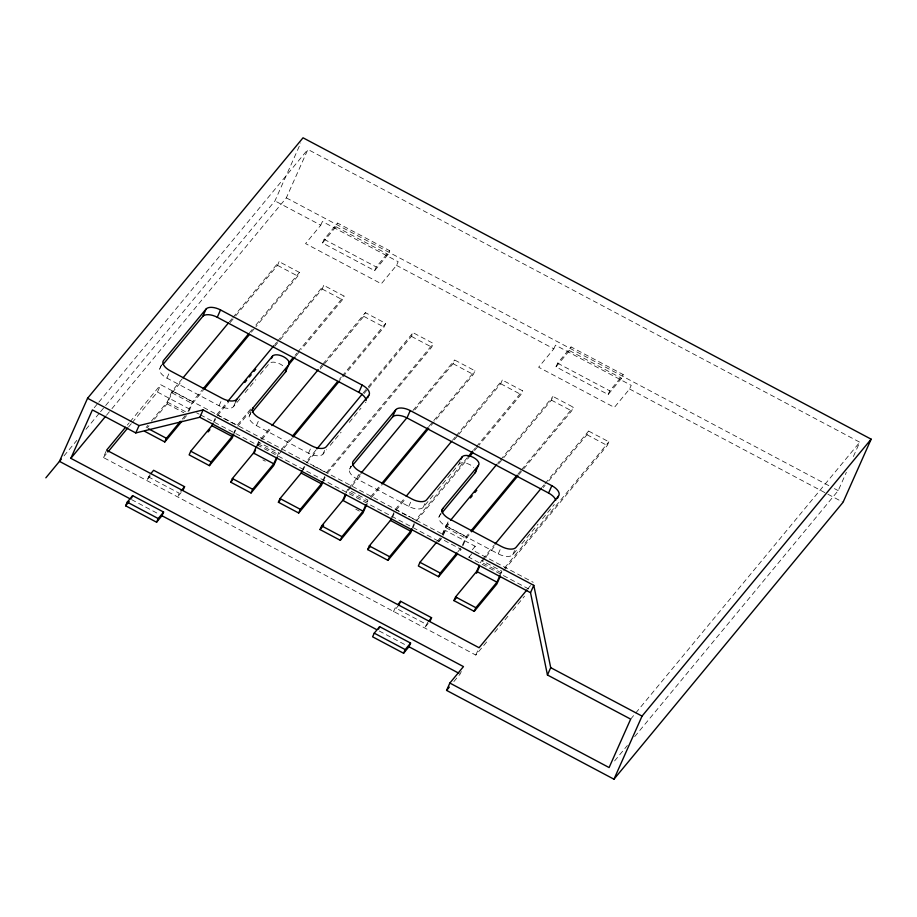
<?xml version="1.0" encoding="UTF-8"?>
<svg xmlns="http://www.w3.org/2000/svg" width="917" height="917" viewBox="0 0 917 917"><rect width="100%" height="100%" fill="white"/><g stroke="black" fill="none" stroke-linecap="round" stroke-linejoin="round"><path stroke-width="0.69" stroke-dasharray="4.58 3.44" d="M486.629 641.992L475.808 655.07L103.334 457.48L106.601 450.144M159.867 368.428L161.507 364.76M161.381 365.31L160.292 367.763A12.047 5.983 24 0 0 166.928 378.113L219.048 405.75A12.047 5.983 24 0 0 233.537 406.609L240.678 397.978M132.197 422.588L157.46 392.052L160.727 384.716L442.407 534.13L445.421 530.485L475.201 546.291L473.573 549.959M166.928 378.113L170.195 370.777M151.397 421.155L167.226 402.024L172.121 391.02L182.105 378.962M154.434 419.172L167.1 403.87L171.995 392.866L182.002 380.773M150.021 474.605L146.594 480.439L151.97 473.94M100.561 411.699L274.951 200.892L300.742 142.96M188.054 411.561L192.41 401.784L202.393 389.725M189.017 410.965L192.283 403.629L203.207 390.436M111.943 408.661L286.333 197.866L307.894 149.448L859.768 442.212L852.776 457.904M235.669 315.907L277.507 265.334L279.135 261.666L299.423 272.429L297.796 276.097L255.958 326.67M219.048 405.75L221.226 400.867M213.501 422.038L215.128 418.37M214.463 421.43L215.541 418.989M233.537 406.609L235.715 401.726M320.767 225.192L322.406 221.524L398.161 261.712L396.534 265.38L381.312 283.777L305.556 243.59L320.767 225.192L274.951 200.892M233.789 432.801L234.878 430.348M234.202 433.42L235.841 429.752M322.497 242.982L324.125 239.314L337.571 223.072L389.714 250.731L388.086 254.399L374.64 270.641L322.497 242.982L335.943 226.728L337.571 223.072M249.344 415.894L250.983 412.226M250.857 412.776L249.768 415.229A12.047 5.983 24 0 0 256.416 425.58L308.525 453.216A12.047 5.983 24 0 0 323.013 454.075L326.635 449.708M256.416 425.58L259.133 419.459M280.304 339.588L322.142 289.015L323.781 285.347L344.07 296.111L342.431 299.779L301.498 349.251M256.749 445.685L258.388 442.017L271.077 426.68M257.173 446.315L260.99 440.573M277.037 456.448L278.676 452.78L258.388 442.017M374.64 270.641L376.268 266.985L389.714 250.731M324.652 363.613L363.762 316.331L365.402 312.663L385.69 323.426L384.051 327.094L340.402 379.867M308.525 453.216L310.703 448.333M302.77 469.389L303.859 466.948M303.183 470.02L304.822 466.352M323.013 454.075L324.652 450.407M323.059 480.153L324.687 476.485M323.483 480.783L325.111 477.115M349.606 469.08L350.695 466.627M433.088 495.398L423.264 507.261A12.047 5.983 24 0 1 408.776 506.402L356.667 478.754A12.047 5.983 24 0 1 350.019 468.404L351.108 465.962M368.668 388.04L411.412 336.367L413.051 332.699L433.34 343.462L431.712 347.13L327.105 473.562M346.03 493.048L347.658 489.38L367.946 500.143L366.319 503.811M356.667 478.754L358.845 473.871M414.839 409.865L453.044 363.694L454.672 360.026L474.96 370.789L473.332 374.457L429.672 427.23M392.04 516.752L395.307 509.416L405.291 497.358M392.465 517.371L394.092 513.703M408.776 506.402L410.954 501.507M412.329 527.516L415.057 521.406M413.292 526.92L414.381 524.467M423.264 507.261L424.903 503.593M437.547 489.999L458.97 464.105L460.059 461.664M439.083 516.535L440.584 513.428M458.855 434.303L500.693 383.73L502.321 380.062L522.61 390.825L520.982 394.493L479.144 445.066M200.41 414.828L439.14 541.466L440.229 539.024M442.166 534.37L445.971 525.808L449.605 521.418M516.363 550.36L512.752 554.728A12.047 5.983 24 0 1 498.252 553.868L446.143 526.22L448.86 520.111M442.59 534.989L445.845 527.653L450.396 522.151M443.243 535.379L445.421 530.485M427.987 622.058L424.56 627.893L428.147 623.56M462.455 545.134L466.272 536.571L469.894 532.181M462.879 545.753L466.145 538.417L470.685 532.915M553.834 348.827L555.473 345.159L631.228 385.358L629.589 389.014L614.379 407.412L538.623 367.224L553.834 348.827L396.534 265.38M528.696 588.978L468.919 557.272L470.559 553.604M556 366.857L557.628 363.189L571.073 346.935L623.216 374.594L621.588 378.262L608.143 394.516L556 366.857L569.446 350.603L571.073 346.935M498.607 463.887L551.358 400.121L552.985 396.453L573.285 407.217L571.646 410.885L518.896 474.651M480.485 562.866L481.574 560.413L501.863 571.176L500.223 574.844M498.252 553.868L500.98 547.758M512.752 554.728L514.918 549.833M461.285 671.496L460.196 673.938L452.024 683.818M475.808 655.07L479.075 647.734M548.756 480.909L586.949 434.727L588.588 431.059L608.877 441.822L607.237 445.49L501.737 573.022L481.448 562.259L485.082 557.868M608.143 394.516L609.771 390.848L623.216 374.594M634.667 736.66L838.218 490.618L846.368 472.301M94.233 407.71L97.89 403.297M98.795 402.196L307.894 149.448M64.03 455.841L76.822 440.389M85.946 429.351L99.644 412.799M106.464 415.286L111.026 409.773M127.348 425.064L129.148 422.886M130.054 421.797L160.727 384.716M103.334 457.48L106.934 453.124M128.598 426.944L131.303 423.677M229.261 321.959L231.978 318.669M232.884 317.569L279.135 261.666M230.213 322.497L234.752 317.007M146.124 427.528L147.878 425.408M147.201 427.918L149.012 425.729M249.55 332.722L252.267 329.432M255.9 325.042L299.423 272.429M251.407 332.172L255.041 327.77M182.242 419.161L186.632 413.854M183.767 419L186.483 415.722M216.756 414.702L226.74 402.643M274.802 344.54L276.613 342.35M277.519 341.25L323.781 285.347M217.547 415.447L228.459 402.254M274.848 346.179L279.398 340.688M245.137 392.591L255.854 379.638M260.313 374.251L269.243 363.464A9.25 4.596 24 0 1 284.018 366.766M181.142 492.532L177.566 496.865L179.193 493.197L148.233 476.771M250.65 409.016L237.056 425.465L217.959 415.332M295.091 355.303L296.902 353.114M297.819 352.013L344.07 296.111M237.835 426.21L251.476 409.716M296.042 355.842L300.593 350.351M320.056 367.476L321.867 365.287M322.773 364.187L365.402 312.663M261.895 439.472L271.902 427.379M320.102 369.104L323.747 364.714M281.393 449.502L291.365 437.443M339.439 379.34L341.25 377.151M342.156 376.05L385.69 323.426M292.191 438.143L278.55 454.637L258.262 443.874M316.01 449.995L306.037 462.053L308.421 463.326M363.166 392.992L413.051 332.699M306.817 462.798L316.823 450.705M364.118 393.542L367.763 389.14M330.246 445.341L341.09 432.228M349.228 422.393L360.977 408.191M326.326 472.817L433.34 343.462M350.019 468.404L351.83 466.226M348.563 488.28L360.358 474.032M412.959 410.449L454.672 360.026M351.165 486.824L347.532 491.225L367.82 501.989L370.548 498.688M352.082 485.735L361.172 474.731M370.663 496.854L380.647 484.795M428.709 426.692L474.96 370.789M371.465 497.587L382.378 484.394M452.448 440.355L455.164 437.065M456.07 435.965L502.321 380.062M396.098 510.161L406.093 498.069M454.305 439.793L457.938 435.403M467.292 457.698L415.596 520.18L408.443 516.386M473.642 450.018L475.453 447.828M476.359 446.728L522.61 390.825M416.387 520.925L469.137 457.159M474.593 450.556L478.238 446.166M441.283 513.715L439.507 515.87A12.047 5.983 24 0 0 446.143 526.22M497.667 463.326L499.478 461.125M500.395 460.036L552.985 396.453M437.558 541.064L440.194 537.878M438.234 541.936L440.951 538.657L461.24 549.421L458.523 552.699M439.14 541.466L441.398 538.737M398.975 604.968L393.599 611.467L395.227 607.799L426.187 624.225M517.956 474.089L520.684 470.799M521.59 469.699L573.285 407.217M457.847 551.828L460.483 548.641M475.201 546.291L472.186 549.936L533.213 582.306M468.919 557.272L471.934 553.627M482.48 559.324L494.263 545.065M542.337 486.973L544.148 484.772M545.053 483.683L588.588 431.059M485.987 556.768L495.088 545.775M543.288 487.5L545.111 485.299M521.784 543.804L538.05 524.134M542.566 518.678L554.315 504.476M504.579 567.887L608.877 441.822M527.791 588.852L530.496 585.573M494.756 632.168L508.293 615.811M512.798 610.355L524.524 596.176M630.667 719.134L859.768 442.212M614.585 760.938L627.366 745.487M286.333 197.866L829.369 485.93M834.424 488.612L838.218 490.618M335.943 226.728L388.086 254.399M569.446 350.603L621.588 378.262M629.589 389.014L826.641 493.552M827.902 494.217L843.067 502.264M324.125 239.314L376.268 266.985M557.628 363.189L609.771 390.848M551.358 400.121L571.646 410.885M277.507 265.334L297.796 276.097M322.142 289.015L342.431 299.779M411.412 336.367L431.712 347.13M500.693 383.73L520.982 394.493M363.762 316.331L384.051 327.094M453.044 363.694L473.332 374.457M586.949 434.727L607.237 445.49M445.971 525.808L466.272 536.571M445.845 527.653L466.145 538.417M172.121 391.02L192.41 401.784M313.201 465.859L325.134 472.186M395.307 509.416L407.24 515.744M171.995 392.866L192.283 403.629M157.46 392.052L191.573 410.14M196.616 412.822L199.149 414.163M167.226 402.024L187.515 412.788M167.1 403.87L183.813 412.73M262.904 459.933L265.3 461.205M355.762 509.199L359.338 511.09M131.521 499.582L159.478 514.414M379.225 630.988L406.472 645.442M365.917 402.07A12.047 5.983 24 0 1 365.493 402.735M458.97 464.105A9.25 4.596 24 0 1 473.757 467.406"/><path stroke-width="1.38" d="M449.846 683.062L609.106 767.552L630.667 719.134L547.449 674.992L530.519 592.68L199.837 417.258L135.785 432.927L92.411 409.922L70.85 458.328L463.463 666.602L449.846 683.062L446.579 690.398L613.966 779.198L843.067 502.264L871.15 439.174L303.034 137.802L87.562 398.276L59.467 461.366L130.26 498.917M135.785 432.927L139.052 425.591L203.104 409.922L533.786 585.344L550.716 667.656L547.449 674.992M163.008 364.485L202.772 316.411L206.038 309.075A12.047 5.983 24 0 1 220.527 309.935L362.112 385.048A12.047 5.983 24 0 1 368.76 395.399L367.671 397.84M125.618 505.794L127.245 502.126L132.621 495.638L163.593 512.053L161.954 515.721L156.578 522.22L125.618 505.794L129.205 501.461M131.532 498.08L132.621 495.638M202.772 316.411A12.047 5.983 24 0 1 217.26 317.271L220.527 309.935M144.485 431.196L164.785 441.96L166.413 438.292L180.477 421.293M199.837 417.258L203.104 409.922M156.578 522.22L158.217 518.552L163.593 512.053M212.95 423.253L211.861 425.706L190.759 451.21L189.131 454.878L209.42 465.641L232.024 438.315L233.663 434.647M182.941 490.366L184.569 486.698L153.609 470.272L150.915 473.516M235.715 401.726L236.804 399.273L272.509 356.128A9.25 4.596 24 0 1 283.64 356.782A9.25 4.596 24 0 1 288.74 364.737L285.474 372.073L252.45 411.985M209.42 465.641L211.048 461.973L232.15 436.469L233.239 434.016M271.421 358.57L272.509 356.128M251.946 410.335L253.035 407.893L288.74 364.737M277.461 457.079L273.644 465.63L251.04 492.968L230.752 482.204L232.379 478.536L253.482 453.021L256.21 446.911M253.906 453.651L255.534 449.983M251.04 492.968L252.668 489.3L273.77 463.784L276.498 457.675M322.933 481.998L321.305 485.666L298.69 513.004L278.401 502.241L280.04 498.573L301.131 473.057L302.22 470.616M298.69 513.004L300.329 509.336L321.431 483.821L322.52 481.379M366.192 400.488A12.047 5.983 24 0 0 358.845 392.384L362.112 385.048M366.731 504.43L362.926 512.993L340.31 540.319L320.022 529.556L321.661 525.888L342.763 500.384L345.48 494.274M343.726 499.788L345.904 494.893M352.736 465.125L392.499 417.063L395.766 409.727A12.047 5.983 24 0 1 410.254 410.587L551.851 485.701A12.047 5.983 24 0 1 558.487 496.051L557.398 498.493M340.31 540.319L341.949 536.651L363.052 511.147L365.768 505.038M392.499 417.063A12.047 5.983 24 0 1 406.988 417.923L410.254 410.587M412.203 529.361L410.575 533.029L387.971 560.356L367.671 549.592L369.31 545.924L390.413 520.42L391.502 517.979M387.971 560.356L389.599 556.688L410.701 531.184L411.79 528.742M374.251 633.154L372.611 636.822L403.583 653.248L408.948 646.749L410.587 643.081L379.627 626.655L374.251 633.154L405.211 649.58L410.587 643.081M378.538 629.108L379.627 626.655M461.148 459.222L462.237 456.769A9.25 4.596 24 0 1 473.367 457.434A9.25 4.596 24 0 1 478.468 465.389L475.201 472.713L442.177 512.637M398.975 604.968L400.603 601.3L431.563 617.726L429.935 621.394M441.673 510.987L442.762 508.534L478.468 465.389M436.687 542.119L419.975 562.316L418.347 565.984L438.635 576.747L457.629 553.788M403.583 653.248L405.211 649.58M438.635 576.747L440.263 573.079L456.975 552.882M500.097 576.69L496.831 584.026L474.227 611.364L453.938 600.601L455.566 596.933L476.668 571.417L479.396 565.308M476.542 573.263L479.27 567.153M474.227 611.364L475.854 607.696L496.957 582.18L500.223 574.844M555.771 500.258A12.047 5.983 24 0 0 548.584 493.037L551.851 485.701M530.519 592.68L533.786 585.344M613.966 779.198L642.049 716.108L871.15 439.174M45.85 477.826L61.301 459.153M70.85 458.328L105.547 416.387M206.038 309.075L163.558 360.427A12.047 5.983 24 0 0 170.195 370.777L222.315 398.414A12.047 5.983 24 0 0 236.804 399.273M125.537 427.242L106.601 450.144L479.075 647.734L526.897 589.94M107.839 452.035L127.692 428.033M183.01 377.861L228.356 323.059M203.299 388.625L248.645 333.822M204.113 389.335L249.584 334.361M164.785 441.96L181.967 421.19M227.645 401.543L273.896 345.64M244.828 382.458L246.65 380.268M249.378 376.967L251.201 374.766M253.929 371.465L255.751 369.264M208.113 431.918L209.924 429.729M180.981 491.031L184.569 486.698M288.74 362.972L293.28 357.492M288.763 364.645L295.136 356.942M271.982 425.58L318.245 369.666M230.752 482.204L232.563 480.015M292.282 436.343L337.616 381.529M293.096 437.042L339.485 380.968M316.915 448.906L362.261 394.092M278.401 502.241L280.212 500.052M368.76 395.399L326.28 446.739A12.047 5.983 24 0 1 311.791 445.88L259.671 418.244A12.047 5.983 24 0 1 253.035 407.893M395.766 409.727L353.286 461.068A12.047 5.983 24 0 0 359.934 471.418L412.042 499.066A12.047 5.983 24 0 0 426.531 499.925L462.237 456.769M361.264 472.943L406.609 418.129M320.022 529.556L323.644 525.189M381.552 483.695L427.803 427.792M383.283 483.305L428.766 428.331M406.197 496.257L451.542 441.444M367.671 549.592L370.388 546.314M468.197 456.597L472.736 451.118M470.043 456.058L472.771 452.757M450.511 520.329L496.762 464.415M470.41 497.965L472.232 495.765M474.96 492.475L476.771 490.274M397.921 604.544L400.603 601.3M470.799 531.092L517.05 475.178M471.602 531.814L517.979 475.751M428.881 620.969L431.563 617.726M495.169 543.976L541.431 488.062M453.938 600.601L456.655 597.311M558.487 496.051L516.007 547.392A12.047 5.983 24 0 1 501.519 546.532L449.41 518.884A12.047 5.983 24 0 1 442.762 508.534M446.579 690.398L449.307 687.108M217.26 317.271L358.845 392.384M406.988 417.923L548.584 493.037M211.861 425.706L232.15 436.469M301.131 473.057L321.431 483.821M390.413 520.42L410.701 531.184M253.482 453.021L273.77 463.784M342.763 500.384L363.052 511.147M476.668 571.417L496.957 582.18M419.975 562.316L440.263 573.079M148.508 428.801L166.413 438.292M190.759 451.21L211.048 461.973M280.04 498.573L300.329 509.336M369.31 545.924L389.599 556.688M87.562 398.276L139.052 425.591M232.379 478.536L252.668 489.3M321.661 525.888L341.949 536.651M455.566 596.933L475.854 607.696M550.716 667.656L642.049 716.108M161.862 515.675L376.772 629.681M408.374 646.439L458.936 673.273M127.245 502.126L158.217 518.552M285.886 369.677A9.25 4.596 24 0 1 285.474 372.073M475.625 470.318A9.25 4.596 24 0 1 475.201 472.713"/></g></svg>
